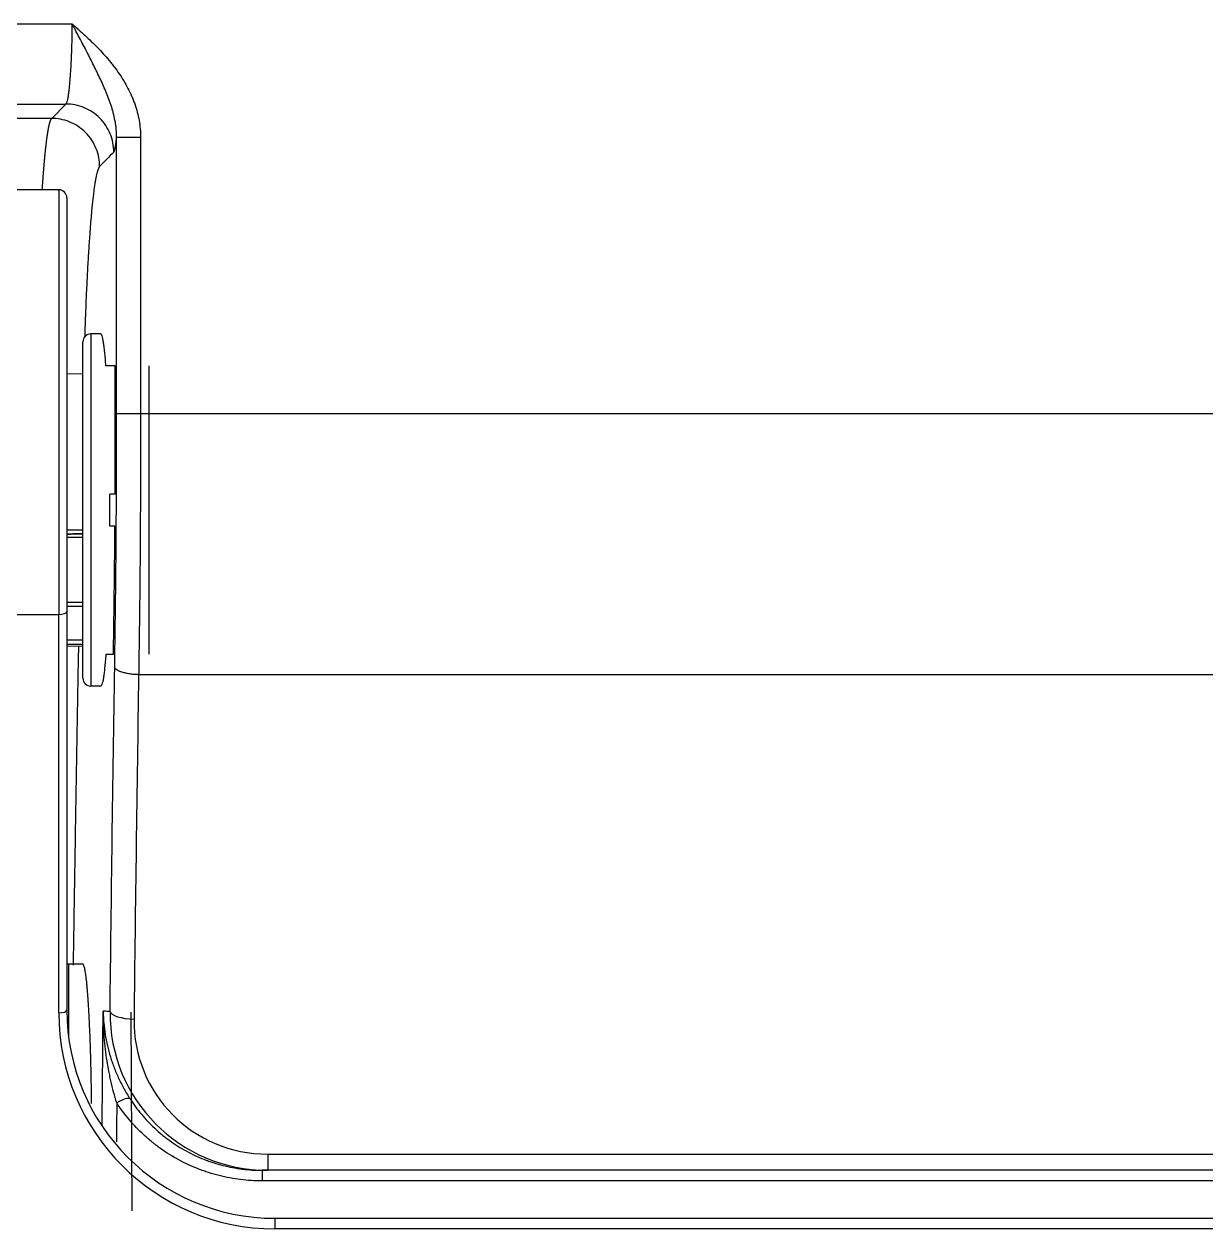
# Model space of a CAD drawing. Header units: millimetres. Extents: x -33000 to 294000, y 0 to 42408.
# Drawn here: x 276031.4 to 276105.3, y 15275.7 to 15350.9 of the extents above; entities that cross this region are included whole.
import ezdxf

# ---------------------------------------------------------------- set-up
doc = ezdxf.new("R2010")
doc.units = ezdxf.units.MM
doc.header["$LTSCALE"] = 50
doc.layers.add('arch', color=8, linetype='Continuous')

# ---------------------------------------------------------------- blocks, each defined once
blk = doc.blocks.new('A$C154C3404')
at = {"linetype": 'Continuous'}
for p, q in [((-204.008, 157.603), (-204.008, 193.32)), ((-199.545, 158.049), (-199.545, 192.7)), ((-198.65, 191.817), (-198.65, 157.163)), ((-199.545, 158.049), (-198.65, 157.163)), ((-255.413, 157.603), (-230.527, 157.603)), ((-204.008, 157.603), (-230.527, 157.603)), ((-252.378, 157), (-256.876, 157)), ((-230.364, 157.103), (-255.25, 157.103)), ((-252.378, 156.106), (-252.378, 157)), ((-232.508, 157.103), (-232.502, 156.101)), ((-204.508, 157.103), (-230.364, 157.103)), ((-215.513, 156.101), (-215.508, 157.103)), ((-234.508, 156.1), (-213.508, 156.1)), ((-235.008, 154.976), (-235.008, 155.6)), ((-213.008, 155.6), (-235.008, 155.6)), ((-213.008, 154.989), (-213.008, 155.6)), ((-267.778, 153.014), (-255.378, 153.088)), ((-215.008, 151.986), (-233.008, 151.975)), ((-265.916, -144.9), (-265.916, 144.901)), ((-265.253, 144.901), (-265.916, 144.901)), ((-265.253, 144.552), (-265.253, 144.901)), ((-265.253, -144.552), (-265.253, 144.552)), ((-264.242, 144.552), (-265.253, 144.552)), ((-264.242, 144.552), (-264.242, -144.552)), ((-268.25, 144.103), (-268.913, 144.103)), ((-268.913, -144.101), (-268.913, 144.103)), ((-268.25, 144.103), (-268.25, -144.101))]:
    blk.add_line(p, q, dxfattribs=at)
for centre, start, end in [((-204.508, 157.603), 270, 0), ((-252.878, 157), 0, 11.77726), ((-234.508, 155.6), 90, 180), ((-213.508, 155.6), 0, 90)]:
    blk.add_arc(centre, 0.5, start, end, dxfattribs=at)
for centre, major_axis, ratio, start_param, end_param in [((-255.413, 144.103), (-13.5, 0), 1, 4.712389, 6.283185), ((-255.25, 157.603), (0, -0.5), 0.325982, 4.712389, 6.283185), ((-230.364, 157.603), (0, -0.5), 0.325982, 4.712389, 6.283185), ((-255.25, 144.103), (-13, 0), 1, 4.712389, 6.283185), ((-255.253, 144.393), (-6.867, 7.387), 0.984122, 5.533672, 7.097085), ((-255.315, 152.906), (-0.017, -1.5), 0.325964, 3.199207, 4.7161), ((-261.344, 153.984), (-0.544, 0.839), 0.254745, 3.188486, 4.548556), ((-255.742, 144.393), (-5.798, 6.334), 0.981332, 5.539892, 7.103305)]:
    blk.add_ellipse(centre, major_axis=major_axis, ratio=ratio, start_param=start_param, end_param=end_param, dxfattribs=at)
for points, degree in [([(-230.527, 192.899), (-230.527, 181.133), (-230.527, 169.368), (-230.527, 157.603)], 3), ([(-193.657, 156.763), (-193.657, 168.353), (-193.657, 179.944), (-193.657, 191.534)], 3), ([(-202.546, 155.053), (-202.193, 155.054), (-201.43, 155.183), (-200.364, 155.869), (-199.676, 156.934), (-199.546, 157.697), (-199.545, 158.049)], 3), ([(-232.412, 156.101), (-232.413, 156.435), (-232.415, 156.769), (-232.416, 157.103)], 3), ([(-232.119, 157.103), (-232.118, 156.769), (-232.116, 156.435), (-232.115, 156.101)], 3), ([(-230.041, 156.101), (-230.042, 156.435), (-230.044, 156.769), (-230.045, 157.103)], 3), ([(-229.757, 157.103), (-229.756, 156.769), (-229.755, 156.435), (-229.754, 156.101)], 3), ([(-225.717, 156.101), (-225.718, 156.435), (-225.72, 156.769), (-225.722, 157.103)], 3), ([(-225.508, 157.103), (-225.506, 156.769), (-225.504, 156.435), (-225.502, 156.101)], 3), ([(-225.502, 156.101), (-225.504, 156.435), (-225.506, 156.769), (-225.508, 157.103)], 3), ([(-225.251, 157.103), (-225.25, 156.769), (-225.248, 156.435), (-225.246, 156.101)], 3), ([(-255.327, 154.404), (-255.325, 154.532), (-255.323, 154.659), (-255.321, 154.787)], 3), ([(-255.321, 154.787), (-255.32, 154.803), (-255.32, 154.819), (-255.32, 154.835)], 3), ([(-233.008, 154.645), (-233.008, 154.494), (-233.008, 154.343), (-233.008, 154.191)], 3), ([(-225.008, 154.414), (-224.674, 154.412), (-224.007, 154.412), (-223.341, 154.414), (-223.008, 154.416)], 3), ([(-225.008, 154.098), (-225.008, 154.203), (-225.008, 154.309), (-225.008, 154.414)], 3), ([(-223.008, 154.089), (-223.008, 154.198), (-223.008, 154.307), (-223.008, 154.416)], 3), ([(-215.008, 154.085), (-215.008, 154.277), (-215.008, 154.468), (-215.008, 154.66)], 3), ([(-261.045, 153.984), (-261.859, 153.991), (-262.672, 153.999), (-263.484, 154.008)], 3), ([(-217.992, 154.002), (-212.24, 154.004), (-206.488, 154.001), (-200.736, 153.995)], 3), ([(-217.991, 154.084), (-216.997, 154.085), (-216.002, 154.085), (-215.008, 154.085)], 3), ([(-234.291, 152.617), (-234.291, -152.618)], 1), ([(-200.737, 152.497), (-206.488, 152.503), (-212.24, 152.506), (-217.991, 152.504)], 3), ([(-217.991, -152.509), (-217.991, 152.504)], 1)]:
    blk.add_open_spline(points, degree=degree, dxfattribs=at)
for points, knots in [([(-203.974, 158.634), (-203.965, 158.633), (-203.932, 158.631), (-203.876, 158.627), (-203.805, 158.622), (-203.736, 158.618), (-203.666, 158.613), (-203.597, 158.608), (-203.529, 158.603), (-203.46, 158.598), (-203.392, 158.593), (-203.325, 158.589), (-203.258, 158.584), (-203.191, 158.579), (-203.125, 158.574), (-203.059, 158.569), (-202.994, 158.564), (-202.929, 158.559), (-202.864, 158.554), (-202.8, 158.549), (-202.736, 158.543), (-202.673, 158.538), (-202.61, 158.533), (-202.548, 158.528), (-202.486, 158.523), (-202.424, 158.518), (-202.363, 158.512), (-202.303, 158.507), (-202.243, 158.502), (-202.183, 158.496), (-202.124, 158.491), (-202.066, 158.486), (-202.008, 158.48), (-201.95, 158.475), (-201.893, 158.47), (-201.837, 158.464), (-201.781, 158.459), (-201.725, 158.453), (-201.671, 158.448), (-201.616, 158.442), (-201.562, 158.437), (-201.509, 158.431), (-201.457, 158.426), (-201.405, 158.42), (-201.353, 158.414), (-201.302, 158.409), (-201.252, 158.403), (-201.202, 158.397), (-201.153, 158.392), (-201.104, 158.386), (-201.056, 158.38), (-201.009, 158.374), (-200.962, 158.368), (-200.916, 158.363), (-200.871, 158.357), (-200.826, 158.351), (-200.782, 158.345), (-200.739, 158.339), (-200.696, 158.333), (-200.653, 158.327), (-200.612, 158.321), (-200.571, 158.315), (-200.531, 158.309), (-200.491, 158.303), (-200.453, 158.297), (-200.414, 158.291), (-200.377, 158.285), (-200.34, 158.279), (-200.304, 158.272), (-200.269, 158.266), (-200.235, 158.26), (-200.201, 158.254), (-200.168, 158.247), (-200.135, 158.241), (-200.104, 158.235), (-200.073, 158.229), (-200.043, 158.222), (-200.013, 158.216), (-199.985, 158.209), (-199.957, 158.203), (-199.93, 158.197), (-199.904, 158.19), (-199.878, 158.184), (-199.854, 158.177), (-199.83, 158.171), (-199.807, 158.164), (-199.785, 158.158), (-199.763, 158.151), (-199.743, 158.144), (-199.723, 158.138), (-199.704, 158.131), (-199.686, 158.124), (-199.669, 158.118), (-199.653, 158.111), (-199.637, 158.104), (-199.623, 158.097), (-199.609, 158.091), (-199.596, 158.084), (-199.584, 158.077), (-199.573, 158.07), (-199.563, 158.063), (-199.553, 158.056), (-199.548, 158.052), (-199.545, 158.049)], [0, 0, 0, 0, 0.003521, 0.012494, 0.021487, 0.0305, 0.039533, 0.048586, 0.057659, 0.066752, 0.075865, 0.084999, 0.094152, 0.103325, 0.112518, 0.121732, 0.130965, 0.140219, 0.149492, 0.158786, 0.168099, 0.177433, 0.186786, 0.19616, 0.205554, 0.214967, 0.224401, 0.233855, 0.243329, 0.252823, 0.262337, 0.271871, 0.281425, 0.290999, 0.300593, 0.310207, 0.319841, 0.329495, 0.339169, 0.348863, 0.358578, 0.368312, 0.378066, 0.387841, 0.397635, 0.40745, 0.417284, 0.427139, 0.437013, 0.446908, 0.456823, 0.466757, 0.476712, 0.486687, 0.496682, 0.506697, 0.516732, 0.526786, 0.536861, 0.546956, 0.557072, 0.567207, 0.577362, 0.587537, 0.597732, 0.607947, 0.618183, 0.628438, 0.638713, 0.649009, 0.659324, 0.66966, 0.680015, 0.690391, 0.700786, 0.711202, 0.721638, 0.732094, 0.742569, 0.753065, 0.763581, 0.774117, 0.784673, 0.795249, 0.805845, 0.816461, 0.827097, 0.837753, 0.848429, 0.859125, 0.869842, 0.880578, 0.891334, 0.902111, 0.912907, 0.923724, 0.93456, 0.945417, 0.956293, 0.96719, 0.978107, 0.989043, 1, 1, 1, 1]), ([(-232.504, 156.379), (-232.601, 156.38), (-233.343, 156.394), (-234.734, 156.418), (-236.678, 156.452), (-238.628, 156.486), (-240.583, 156.519), (-242.545, 156.552), (-244.512, 156.584), (-246.486, 156.617), (-248.465, 156.648), (-250.45, 156.68), (-251.776, 156.7), (-252.439, 156.711)], [0, 0, 0, 0, 0.014537, 0.111755, 0.209267, 0.307073, 0.405173, 0.503569, 0.602261, 0.70125, 0.800535, 0.900119, 1, 1, 1, 1]), ([(-201.649, 154.167), (-201.453, 154.168), (-201.257, 154.187), (-200.873, 154.264), (-200.684, 154.322), (-200.322, 154.472), (-200.148, 154.565), (-199.822, 154.783), (-199.67, 154.908), (-199.392, 155.185), (-199.267, 155.337), (-199.049, 155.663), (-198.956, 155.837), (-198.805, 156.199), (-198.747, 156.387), (-198.67, 156.772), (-198.65, 156.967), (-198.65, 157.163)], [0, 0, 0, 0, 0.125, 0.125, 0.25, 0.25, 0.375, 0.375, 0.5, 0.5, 0.625, 0.625, 0.75, 0.75, 0.875, 0.875, 1, 1, 1, 1]), ([(-193.655, 156.763), (-193.656, 156.76), (-193.658, 156.758), (-193.66, 156.754), (-193.661, 156.753), (-193.662, 156.752), (-193.662, 156.751), (-193.662, 156.751), (-193.662, 156.751), (-193.662, 156.751), (-193.663, 156.75), (-193.664, 156.75), (-193.668, 156.745), (-193.672, 156.741), (-193.683, 156.729), (-193.691, 156.721), (-193.713, 156.696), (-193.728, 156.679), (-193.772, 156.628), (-193.801, 156.595), (-193.889, 156.494), (-193.948, 156.427), (-194.126, 156.227), (-194.245, 156.094), (-194.487, 155.832), (-194.609, 155.702), (-194.858, 155.445), (-194.984, 155.319), (-195.24, 155.07), (-195.37, 154.949), (-195.635, 154.71), (-195.769, 154.593), (-195.975, 154.422), (-196.044, 154.366), (-196.184, 154.255), (-196.255, 154.2), (-196.468, 154.038), (-196.612, 153.935), (-196.905, 153.735), (-197.054, 153.639), (-197.357, 153.457), (-197.511, 153.37), (-197.825, 153.207), (-197.985, 153.13), (-198.229, 153.023), (-198.353, 152.972), (-198.478, 152.924), (-198.562, 152.893), (-198.604, 152.877), (-198.815, 152.803), (-198.986, 152.751), (-199.329, 152.66), (-199.501, 152.622), (-199.85, 152.56), (-200.025, 152.536), (-200.379, 152.504), (-200.557, 152.496), (-200.737, 152.497)], [0, 0, 0, 0, 0.000977, 0.000977, 0.001465, 0.001587, 0.001587, 0.001617, 0.001617, 0.001648, 0.001709, 0.001953, 0.001953, 0.003906, 0.003906, 0.007812, 0.007812, 0.015625, 0.015625, 0.03125, 0.03125, 0.0625, 0.0625, 0.125, 0.125, 0.1875, 0.1875, 0.25, 0.25, 0.3125, 0.3125, 0.375, 0.375, 0.40625, 0.40625, 0.4375, 0.4375, 0.5, 0.5, 0.5625, 0.5625, 0.625, 0.625, 0.6875, 0.6875, 0.71875, 0.734375, 0.734375, 0.75, 0.75, 0.8125, 0.8125, 0.875, 0.875, 0.9375, 0.9375, 1, 1, 1, 1]), ([(-200.733, 153.995), (-200.572, 153.993), (-200.412, 153.999), (-200.174, 154.019), (-200.095, 154.028), (-199.937, 154.048), (-199.859, 154.06), (-199.624, 154.1), (-199.469, 154.133), (-199.238, 154.189), (-199.161, 154.21), (-199.008, 154.253), (-198.932, 154.275), (-198.78, 154.323), (-198.705, 154.347), (-198.555, 154.398), (-198.481, 154.425), (-198.258, 154.506), (-198.111, 154.564), (-197.892, 154.653), (-197.82, 154.684), (-197.674, 154.745), (-197.602, 154.777), (-197.385, 154.872), (-197.241, 154.937), (-196.954, 155.071), (-196.81, 155.14), (-196.596, 155.243), (-196.524, 155.278), (-196.381, 155.349), (-196.31, 155.384), (-196.095, 155.491), (-195.952, 155.563), (-195.738, 155.672), (-195.666, 155.708), (-195.523, 155.782), (-195.451, 155.819), (-195.236, 155.93), (-195.093, 156.004), (-194.806, 156.155), (-194.663, 156.231), (-194.376, 156.383), (-194.232, 156.459), (-194.016, 156.573), (-193.944, 156.611), (-193.835, 156.668), (-193.799, 156.687), (-193.745, 156.715), (-193.727, 156.725), (-193.7, 156.739), (-193.69, 156.743), (-193.677, 156.75), (-193.672, 156.752), (-193.667, 156.754), (-193.667, 156.754), (-193.666, 156.755), (-193.666, 156.755), (-193.665, 156.755), (-193.664, 156.757), (-193.662, 156.758), (-193.659, 156.76), (-193.657, 156.761), (-193.655, 156.763)], [0, 0, 0, 0, 0.0625, 0.0625, 0.09375, 0.09375, 0.125, 0.125, 0.1875, 0.1875, 0.21875, 0.21875, 0.25, 0.25, 0.28125, 0.28125, 0.3125, 0.3125, 0.375, 0.375, 0.40625, 0.40625, 0.4375, 0.4375, 0.5, 0.5, 0.5625, 0.5625, 0.59375, 0.59375, 0.625, 0.625, 0.6875, 0.6875, 0.71875, 0.71875, 0.75, 0.75, 0.8125, 0.8125, 0.875, 0.875, 0.9375, 0.9375, 0.96875, 0.96875, 0.984375, 0.984375, 0.992188, 0.992188, 0.996094, 0.996094, 0.998047, 0.998047, 0.998169, 0.998169, 0.998291, 0.998291, 0.998535, 0.999023, 0.999023, 1, 1, 1, 1]), ([(-198.65, 157.163), (-198.639, 157.147), (-198.617, 157.131), (-198.551, 157.1), (-198.508, 157.085), (-198.402, 157.056), (-198.339, 157.042), (-198.197, 157.015), (-198.118, 157.002), (-197.945, 156.978), (-197.851, 156.966), (-197.652, 156.943), (-197.546, 156.932), (-197.326, 156.911), (-197.211, 156.901), (-196.974, 156.883), (-196.852, 156.874), (-196.602, 156.857), (-196.474, 156.849), (-196.216, 156.835), (-196.086, 156.828), (-195.823, 156.815), (-195.691, 156.809), (-195.426, 156.799), (-195.294, 156.794), (-194.9, 156.781), (-194.641, 156.775), (-194.136, 156.766), (-193.891, 156.763), (-193.657, 156.763)], [0, 0, 0, 0, 0.0625, 0.0625, 0.125, 0.125, 0.1875, 0.1875, 0.25, 0.25, 0.3125, 0.3125, 0.375, 0.375, 0.4375, 0.4375, 0.5, 0.5, 0.5625, 0.5625, 0.625, 0.625, 0.6875, 0.6875, 0.75, 0.75, 0.875, 0.875, 1, 1, 1, 1]), ([(-261.087, 155.556), (-261.07, 155.556), (-261.052, 155.556), (-260.723, 155.56), (-260.104, 155.568), (-259.496, 155.579), (-259.044, 155.588), (-258.856, 155.592), (-258.67, 155.597), (-258.595, 155.599), (-258.558, 155.6), (-258.446, 155.603), (-258.373, 155.604), (-258.006, 155.614), (-257.721, 155.623), (-257.165, 155.642), (-256.895, 155.652), (-256.37, 155.673), (-256.115, 155.684), (-255.838, 155.698), (-255.807, 155.699), (-255.746, 155.702), (-255.655, 155.707), (-255.566, 155.711), (-255.389, 155.721), (-255.275, 155.727), (-254.94, 155.747), (-254.729, 155.76), (-254.33, 155.788), (-254.142, 155.803), (-253.922, 155.821), (-253.879, 155.825), (-253.794, 155.833), (-253.752, 155.837), (-253.63, 155.848), (-253.552, 155.856), (-253.33, 155.879), (-253.063, 155.911), (-252.855, 155.944), (-252.721, 155.969), (-252.669, 155.979), (-252.624, 155.99), (-252.606, 155.994), (-252.597, 155.996), (-252.572, 156.003), (-252.556, 156.007), (-252.483, 156.028), (-252.44, 156.045), (-252.389, 156.077), (-252.377, 156.092), (-252.378, 156.106)], [0, 0, 0, 0, 0.003718, 0.003718, 0.070713, 0.137708, 0.137708, 0.171206, 0.17958, 0.17958, 0.187954, 0.187954, 0.204703, 0.204703, 0.271698, 0.271698, 0.338693, 0.338693, 0.405688, 0.405688, 0.414062, 0.414062, 0.422437, 0.439185, 0.439185, 0.472683, 0.472683, 0.539678, 0.539678, 0.606673, 0.606673, 0.623421, 0.623421, 0.64017, 0.64017, 0.673668, 0.673668, 0.740662, 0.807657, 0.807657, 0.841155, 0.849529, 0.849529, 0.857904, 0.857904, 0.874652, 0.874652, 0.941647, 0.941647, 1, 1, 1, 1]), ([(-213.008, 155.985), (-213.028, 155.985), (-213.07, 155.987), (-213.133, 155.989), (-213.174, 155.99), (-213.195, 155.991)], [0, 0, 0, 0, 0.33335, 0.666682, 1, 1, 1, 1]), ([(-202.546, 155.053), (-202.547, 155.055), (-202.55, 155.057), (-202.554, 155.061), (-202.559, 155.065), (-202.564, 155.068), (-202.569, 155.072), (-202.574, 155.076), (-202.58, 155.08), (-202.585, 155.083), (-202.591, 155.087), (-202.597, 155.091), (-202.604, 155.095), (-202.61, 155.098), (-202.617, 155.102), (-202.624, 155.106), (-202.631, 155.11), (-202.639, 155.113), (-202.647, 155.117), (-202.654, 155.121), (-202.662, 155.124), (-202.671, 155.128), (-202.679, 155.132), (-202.688, 155.135), (-202.697, 155.139), (-202.706, 155.143), (-202.715, 155.146), (-202.725, 155.15), (-202.735, 155.154), (-202.745, 155.157), (-202.755, 155.161), (-202.766, 155.165), (-202.776, 155.168), (-202.787, 155.172), (-202.798, 155.176), (-202.809, 155.179), (-202.821, 155.183), (-202.833, 155.187), (-202.845, 155.19), (-202.857, 155.194), (-202.869, 155.198), (-202.882, 155.201), (-202.895, 155.205), (-202.908, 155.208), (-202.921, 155.212), (-202.934, 155.216), (-202.948, 155.219), (-203.011, 155.235), (-203.133, 155.264), (-203.339, 155.305), (-203.574, 155.346), (-203.839, 155.386), (-204.132, 155.426), (-204.453, 155.466), (-204.801, 155.505), (-205.219, 155.547), (-205.715, 155.593), (-206.302, 155.641), (-206.881, 155.684), (-207.439, 155.722), (-207.964, 155.756), (-208.512, 155.788), (-209.083, 155.819), (-209.675, 155.849), (-210.287, 155.878), (-210.919, 155.906), (-211.391, 155.925), (-211.689, 155.937), (-211.806, 155.942), (-211.924, 155.946), (-212.043, 155.951), (-212.162, 155.955), (-212.281, 155.959), (-212.401, 155.964), (-212.521, 155.968), (-212.642, 155.972), (-212.763, 155.976), (-212.885, 155.981), (-212.967, 155.983), (-213.008, 155.985)], [0, 0, 0, 0, 0.003412, 0.006821, 0.010227, 0.01363, 0.01703, 0.020427, 0.023821, 0.027212, 0.030601, 0.033986, 0.037369, 0.040748, 0.044125, 0.0475, 0.050871, 0.05424, 0.057607, 0.06097, 0.064332, 0.06769, 0.071047, 0.0744, 0.077752, 0.0811, 0.084447, 0.087791, 0.091133, 0.094473, 0.09781, 0.101145, 0.104478, 0.107809, 0.111138, 0.114465, 0.11779, 0.121112, 0.124433, 0.127752, 0.131069, 0.134384, 0.137697, 0.141009, 0.144318, 0.147626, 0.150933, 0.154237, 0.192347, 0.230438, 0.268563, 0.306777, 0.345068, 0.383323, 0.421594, 0.459933, 0.510938, 0.561875, 0.612871, 0.651116, 0.689316, 0.727523, 0.765792, 0.804097, 0.842347, 0.880594, 0.91889, 0.925666, 0.932438, 0.939206, 0.945971, 0.952733, 0.959492, 0.966248, 0.973002, 0.979754, 0.986504, 0.993252, 1, 1, 1, 1]), ([(-201.649, 154.167), (-201.798, 154.315), (-202.097, 154.61), (-202.396, 154.905), (-202.546, 155.053)], [0, 0, 0, 0, 0.498903, 1, 1, 1, 1]), ([(-262.479, 154.899), (-262.072, 154.895), (-261.666, 154.891), (-259.288, 154.868), (-257.309, 154.851), (-255.32, 154.835)], [0, 0, 0, 0, 0.171242, 0.171242, 1, 1, 1, 1]), ([(-261.045, 153.984), (-260.82, 154.053), (-260.592, 154.118), (-260.132, 154.24), (-259.899, 154.297), (-259.547, 154.377), (-259.429, 154.402), (-259.192, 154.451), (-259.074, 154.474), (-258.716, 154.541), (-258.476, 154.581), (-257.996, 154.652), (-257.754, 154.683), (-257.271, 154.737), (-257.028, 154.76), (-256.542, 154.796), (-256.298, 154.81), (-255.931, 154.824), (-255.809, 154.828), (-255.626, 154.832), (-255.564, 154.833), (-255.473, 154.834), (-255.442, 154.834), (-255.396, 154.835), (-255.381, 154.835), (-255.358, 154.835), (-255.35, 154.835), (-255.341, 154.835), (-255.339, 154.835), (-255.335, 154.835), (-255.333, 154.835), (-255.327, 154.835), (-255.324, 154.835), (-255.32, 154.835)], [0, 0, 0, 0, 0.125, 0.125, 0.25, 0.25, 0.3125, 0.3125, 0.375, 0.375, 0.5, 0.5, 0.625, 0.625, 0.75, 0.75, 0.875, 0.875, 0.9375, 0.9375, 0.96875, 0.96875, 0.984375, 0.984375, 0.992188, 0.992188, 0.996094, 0.996094, 0.99707, 0.99707, 0.998047, 0.998047, 1, 1, 1, 1]), ([(-255.32, 154.835), (-255.323, 154.835), (-255.329, 154.835), (-255.335, 154.835), (-255.338, 154.835), (-255.339, 154.835), (-255.34, 154.835), (-255.341, 154.835), (-255.341, 154.835), (-255.349, 154.835), (-255.357, 154.835), (-255.38, 154.834), (-255.395, 154.834), (-255.44, 154.833), (-255.47, 154.832), (-255.561, 154.829), (-255.621, 154.826), (-255.742, 154.82), (-255.802, 154.816), (-255.923, 154.808), (-255.983, 154.803), (-256.284, 154.776), (-256.523, 154.746), (-256.998, 154.67), (-257.234, 154.624), (-257.704, 154.514), (-257.937, 154.451), (-258.4, 154.308), (-258.631, 154.228), (-258.918, 154.117), (-258.975, 154.094), (-259.088, 154.048), (-259.145, 154.024), (-259.313, 153.952), (-259.424, 153.902), (-259.753, 153.748), (-259.968, 153.637), (-260.282, 153.463), (-260.386, 153.403), (-260.59, 153.28), (-260.691, 153.217), (-260.791, 153.152)], [0, 0, 0, 0, 0.001953, 0.00293, 0.003418, 0.003418, 0.003662, 0.003662, 0.003906, 0.003906, 0.007812, 0.007812, 0.015625, 0.015625, 0.03125, 0.03125, 0.0625, 0.0625, 0.09375, 0.09375, 0.125, 0.125, 0.25, 0.25, 0.375, 0.375, 0.5, 0.5, 0.625, 0.625, 0.65625, 0.65625, 0.6875, 0.6875, 0.75, 0.75, 0.875, 0.875, 0.9375, 0.9375, 1, 1, 1, 1]), ([(-255.327, 154.404), (-251.74, 154.363), (-248.153, 154.319), (-240.979, 154.222), (-237.392, 154.17), (-233.806, 154.115)], [0, 0, 0, 0, 0.5, 0.5, 1, 1, 1, 1]), ([(-235.008, 154.976), (-235.008, 154.961), (-234.997, 154.946), (-234.954, 154.916), (-234.889, 154.887), (-234.783, 154.858), (-234.655, 154.829), (-234.581, 154.815), (-234.475, 154.797), (-234.453, 154.794), (-234.408, 154.787), (-234.384, 154.783), (-234.312, 154.773), (-234.262, 154.766), (-234.104, 154.746), (-233.874, 154.719), (-233.474, 154.681), (-233.169, 154.657), (-233.008, 154.645)], [0, 0, 0, 0, 0.125, 0.125, 0.25, 0.375, 0.375, 0.5, 0.5, 0.53125, 0.53125, 0.5625, 0.5625, 0.625, 0.625, 0.75, 0.875, 1, 1, 1, 1]), ([(-215.008, 154.66), (-214.847, 154.672), (-214.695, 154.684), (-214.409, 154.709), (-214.275, 154.722), (-214.118, 154.738), (-214.088, 154.742), (-214.027, 154.748), (-213.939, 154.758), (-213.856, 154.768), (-213.699, 154.789), (-213.51, 154.816), (-213.288, 154.858), (-213.181, 154.887), (-213.116, 154.908), (-213.097, 154.916), (-213.073, 154.926), (-213.065, 154.93), (-213.052, 154.937), (-213.046, 154.941), (-213.018, 154.96), (-213.008, 154.974), (-213.008, 154.989)], [0, 0, 0, 0, 0.125, 0.125, 0.25, 0.25, 0.28125, 0.28125, 0.3125, 0.375, 0.375, 0.5, 0.625, 0.75, 0.75, 0.8125, 0.8125, 0.84375, 0.84375, 0.875, 0.875, 1, 1, 1, 1]), ([(-265.916, 144.901), (-265.916, 145.359), (-265.888, 145.813), (-265.776, 146.71), (-265.694, 147.154), (-265.528, 147.813), (-265.466, 148.031), (-265.379, 148.302), (-265.361, 148.357), (-265.325, 148.464), (-265.27, 148.625), (-265.21, 148.784), (-265.006, 149.31), (-264.818, 149.715), (-264.394, 150.5), (-264.159, 150.878), (-263.834, 151.333), (-263.768, 151.423), (-263.666, 151.557), (-263.631, 151.601), (-263.562, 151.689), (-263.387, 151.908), (-263.206, 152.118), (-262.756, 152.605), (-262.439, 152.91), (-261.768, 153.478), (-261.416, 153.741), (-261.045, 153.984)], [0, 0, 0, 0, 0.125, 0.125, 0.25, 0.25, 0.3125, 0.3125, 0.328125, 0.328125, 0.34375, 0.375, 0.375, 0.5, 0.5, 0.625, 0.625, 0.65625, 0.65625, 0.671875, 0.671875, 0.6875, 0.75, 0.75, 0.875, 0.875, 1, 1, 1, 1]), ([(-234.29, 152.617), (-234.289, 152.712), (-234.285, 152.807), (-234.271, 152.994), (-234.261, 153.086), (-234.235, 153.262), (-234.22, 153.347), (-234.184, 153.507), (-234.164, 153.582), (-234.119, 153.719), (-234.095, 153.782), (-234.043, 153.893), (-234.016, 153.941), (-233.958, 154.02), (-233.928, 154.051), (-233.868, 154.097), (-233.837, 154.111), (-233.806, 154.115)], [0, 0, 0, 0, 0.125, 0.125, 0.25, 0.25, 0.375, 0.375, 0.5, 0.5, 0.625, 0.625, 0.75, 0.75, 0.875, 0.875, 1, 1, 1, 1]), ([(-233.806, 154.115), (-233.488, 154.111), (-232.851, 154.101), (-232.212, 154.091), (-231.571, 154.082), (-231.25, 154.078), (-230.606, 154.069), (-230.284, 154.065), (-229.798, 154.059), (-229.636, 154.057), (-229.311, 154.053), (-229.148, 154.051), (-228.66, 154.045), (-228.333, 154.042), (-227.678, 154.035), (-227.35, 154.032), (-226.691, 154.026), (-226.03, 154.021), (-225.365, 154.017), (-224.865, 154.014), (-224.698, 154.013), (-224.364, 154.011), (-224.197, 154.01), (-223.695, 154.008), (-223.361, 154.007), (-222.691, 154.005), (-222.356, 154.004), (-221.686, 154.003), (-221.35, 154.003), (-220.679, 154.002), (-220.344, 154.002), (-219.672, 154.001), (-219, 154.001), (-218.328, 154.001), (-217.992, 154.002)], [0, 0, 0, 0, 0.0625, 0.125, 0.125, 0.1875, 0.1875, 0.25, 0.25, 0.28125, 0.28125, 0.3125, 0.3125, 0.375, 0.375, 0.4375, 0.4375, 0.5, 0.5625, 0.5625, 0.59375, 0.59375, 0.625, 0.625, 0.6875, 0.6875, 0.75, 0.75, 0.8125, 0.8125, 0.875, 0.875, 0.9375, 1, 1, 1, 1]), ([(-233.008, 154.191), (-232.681, 154.186), (-232.027, 154.177), (-231.371, 154.167), (-230.713, 154.158), (-230.384, 154.153), (-229.722, 154.144), (-229.391, 154.14), (-228.725, 154.132), (-228.391, 154.128), (-227.889, 154.122), (-227.721, 154.121), (-227.384, 154.117), (-227.215, 154.116), (-226.708, 154.111), (-226.37, 154.108), (-225.69, 154.103), (-225.349, 154.1), (-225.008, 154.098)], [0, 0, 0, 0, 0.125, 0.25, 0.25, 0.375, 0.375, 0.5, 0.5, 0.625, 0.625, 0.6875, 0.6875, 0.75, 0.75, 0.875, 0.875, 1, 1, 1, 1]), ([(-223.008, 154.089), (-222.799, 154.089), (-222.59, 154.088), (-222.173, 154.087), (-221.964, 154.087), (-221.338, 154.085), (-220.92, 154.085), (-220.084, 154.084), (-219.665, 154.084), (-218.829, 154.084), (-218.41, 154.084), (-217.991, 154.084)], [0, 0, 0, 0, 0.125, 0.125, 0.25, 0.25, 0.5, 0.5, 0.75, 0.75, 1, 1, 1, 1]), ([(-217.991, 152.504), (-217.991, 152.599), (-217.991, 152.693), (-217.991, 152.88), (-217.991, 152.971), (-217.992, 153.148), (-217.992, 153.232), (-217.992, 153.392), (-217.992, 153.467), (-217.992, 153.605), (-217.992, 153.668), (-217.992, 153.778), (-217.992, 153.826), (-217.992, 153.906), (-217.992, 153.937), (-217.992, 153.983), (-217.992, 153.997), (-217.992, 154.002)], [0, 0, 0, 0, 0.125, 0.125, 0.25, 0.25, 0.375, 0.375, 0.5, 0.5, 0.625, 0.625, 0.75, 0.75, 0.875, 0.875, 1, 1, 1, 1]), ([(-201.649, 154.167), (-201.648, 154.167), (-201.647, 154.165), (-201.644, 154.163), (-201.641, 154.161), (-201.638, 154.158), (-201.635, 154.156), (-201.632, 154.154), (-201.628, 154.152), (-201.624, 154.149), (-201.62, 154.147), (-201.616, 154.145), (-201.611, 154.143), (-201.606, 154.141), (-201.601, 154.138), (-201.596, 154.136), (-201.59, 154.134), (-201.585, 154.132), (-201.579, 154.13), (-201.573, 154.128), (-201.567, 154.126), (-201.56, 154.123), (-201.554, 154.121), (-201.547, 154.119), (-201.54, 154.117), (-201.533, 154.115), (-201.526, 154.113), (-201.518, 154.111), (-201.51, 154.109), (-201.502, 154.107), (-201.494, 154.105), (-201.486, 154.103), (-201.478, 154.101), (-201.469, 154.099), (-201.461, 154.097), (-201.452, 154.095), (-201.443, 154.093), (-201.434, 154.091), (-201.425, 154.089), (-201.415, 154.087), (-201.406, 154.085), (-201.396, 154.083), (-201.386, 154.081), (-201.376, 154.079), (-201.366, 154.077), (-201.356, 154.076), (-201.345, 154.074), (-201.335, 154.072), (-201.324, 154.07), (-201.314, 154.068), (-201.303, 154.066), (-201.292, 154.064), (-201.281, 154.063), (-201.27, 154.061), (-201.258, 154.059), (-201.247, 154.057), (-201.235, 154.055), (-201.224, 154.054), (-201.212, 154.052), (-201.2, 154.05), (-201.188, 154.048), (-201.176, 154.047), (-201.164, 154.045), (-201.152, 154.043), (-201.14, 154.042), (-201.127, 154.04), (-201.115, 154.038), (-201.105, 154.037), (-201.096, 154.036), (-201.089, 154.035), (-201.079, 154.033), (-201.067, 154.032), (-201.053, 154.03), (-201.037, 154.028), (-201.019, 154.026), (-200.998, 154.023), (-200.975, 154.021), (-200.949, 154.018), (-200.92, 154.015), (-200.889, 154.011), (-200.855, 154.007), (-200.817, 154.003), (-200.777, 153.999), (-200.748, 153.996), (-200.733, 153.995)], [0, 0, 0, 0, 0.012706, 0.025369, 0.037989, 0.050565, 0.063098, 0.075587, 0.088033, 0.100436, 0.112796, 0.125113, 0.137387, 0.149618, 0.161805, 0.17395, 0.186052, 0.198111, 0.210128, 0.222101, 0.234032, 0.24592, 0.257765, 0.269567, 0.281327, 0.293044, 0.304718, 0.316349, 0.327938, 0.339485, 0.350988, 0.362449, 0.373867, 0.385243, 0.396576, 0.407866, 0.419114, 0.430319, 0.441482, 0.452601, 0.463679, 0.474713, 0.485705, 0.496654, 0.507561, 0.518425, 0.529246, 0.540025, 0.550761, 0.561454, 0.572105, 0.582712, 0.593277, 0.6038, 0.61428, 0.624717, 0.635111, 0.645462, 0.655771, 0.666037, 0.67626, 0.68644, 0.696578, 0.706673, 0.716725, 0.726734, 0.7367, 0.746623, 0.75094, 0.756792, 0.764181, 0.773106, 0.783567, 0.795565, 0.809098, 0.824168, 0.840774, 0.858915, 0.878592, 0.899804, 0.922552, 0.946834, 0.97265, 1, 1, 1, 1]), ([(-200.737, 152.497), (-200.737, 152.592), (-200.737, 152.687), (-200.737, 152.873), (-200.737, 152.965), (-200.736, 153.141), (-200.736, 153.226), (-200.736, 153.386), (-200.736, 153.461), (-200.736, 153.599), (-200.736, 153.661), (-200.736, 153.772), (-200.736, 153.82), (-200.736, 153.899), (-200.736, 153.931), (-200.735, 153.976), (-200.735, 153.99), (-200.735, 153.995)], [0, 0, 0, 0, 0.125, 0.125, 0.25, 0.25, 0.375, 0.375, 0.5, 0.5, 0.625, 0.625, 0.75, 0.75, 0.875, 0.875, 1, 1, 1, 1]), ([(-260.791, 153.152), (-261.128, 152.934), (-261.449, 152.696), (-262.061, 152.184), (-262.351, 151.909), (-262.762, 151.468), (-262.895, 151.316), (-263.088, 151.081), (-263.152, 151.001), (-263.276, 150.84), (-263.337, 150.758), (-263.635, 150.345), (-263.851, 150.002), (-264.241, 149.29), (-264.414, 148.921), (-264.602, 148.443), (-264.656, 148.298), (-264.708, 148.152), (-264.741, 148.054), (-264.757, 148.004), (-264.837, 147.757), (-264.895, 147.558), (-265.048, 146.957), (-265.124, 146.553), (-265.227, 145.734), (-265.253, 145.32), (-265.253, 144.901)], [0, 0, 0, 0, 0.125, 0.125, 0.25, 0.25, 0.3125, 0.3125, 0.34375, 0.34375, 0.375, 0.375, 0.5, 0.5, 0.625, 0.625, 0.65625, 0.671875, 0.671875, 0.6875, 0.6875, 0.75, 0.75, 0.875, 0.875, 1, 1, 1, 1]), ([(-234.29, 152.617), (-237.876, 152.673), (-241.462, 152.724), (-248.633, 152.821), (-252.219, 152.865), (-255.804, 152.906)], [0, 0, 0, 0, 0.5, 0.5, 1, 1, 1, 1]), ([(-217.991, 152.504), (-218.338, 152.503), (-219.031, 152.503), (-219.723, 152.503), (-220.415, 152.504), (-220.761, 152.504), (-221.453, 152.505), (-221.798, 152.505), (-222.489, 152.507), (-222.834, 152.507), (-223.525, 152.509), (-223.869, 152.511), (-224.386, 152.513), (-224.558, 152.513), (-224.903, 152.515), (-225.075, 152.516), (-225.591, 152.519), (-225.933, 152.521), (-226.617, 152.526), (-226.957, 152.528), (-227.636, 152.534), (-227.975, 152.537), (-228.65, 152.543), (-228.986, 152.547), (-229.49, 152.553), (-229.657, 152.554), (-229.992, 152.558), (-230.159, 152.56), (-230.66, 152.566), (-230.993, 152.571), (-231.657, 152.579), (-231.987, 152.584), (-232.648, 152.593), (-233.306, 152.603), (-233.963, 152.613), (-234.291, 152.617)], [0, 0, 0, 0, 0.0625, 0.125, 0.125, 0.1875, 0.1875, 0.25, 0.25, 0.3125, 0.3125, 0.375, 0.375, 0.40625, 0.40625, 0.4375, 0.4375, 0.5, 0.5, 0.5625, 0.5625, 0.625, 0.625, 0.6875, 0.6875, 0.71875, 0.71875, 0.75, 0.75, 0.8125, 0.8125, 0.875, 0.875, 0.9375, 1, 1, 1, 1])]:
    blk.add_open_spline(points, degree=3, knots=knots, dxfattribs=at)

msp = doc.modelspace()

# ---------------------------------------------------------------- block references
at = {"layer": 'arch', "ltscale": 25, "rotation": 89.99999999999999}
msp.add_blockref('A$C154C3404', (276191.206, 15544.605), dxfattribs=at)

doc.saveas('drawing.dxf')
